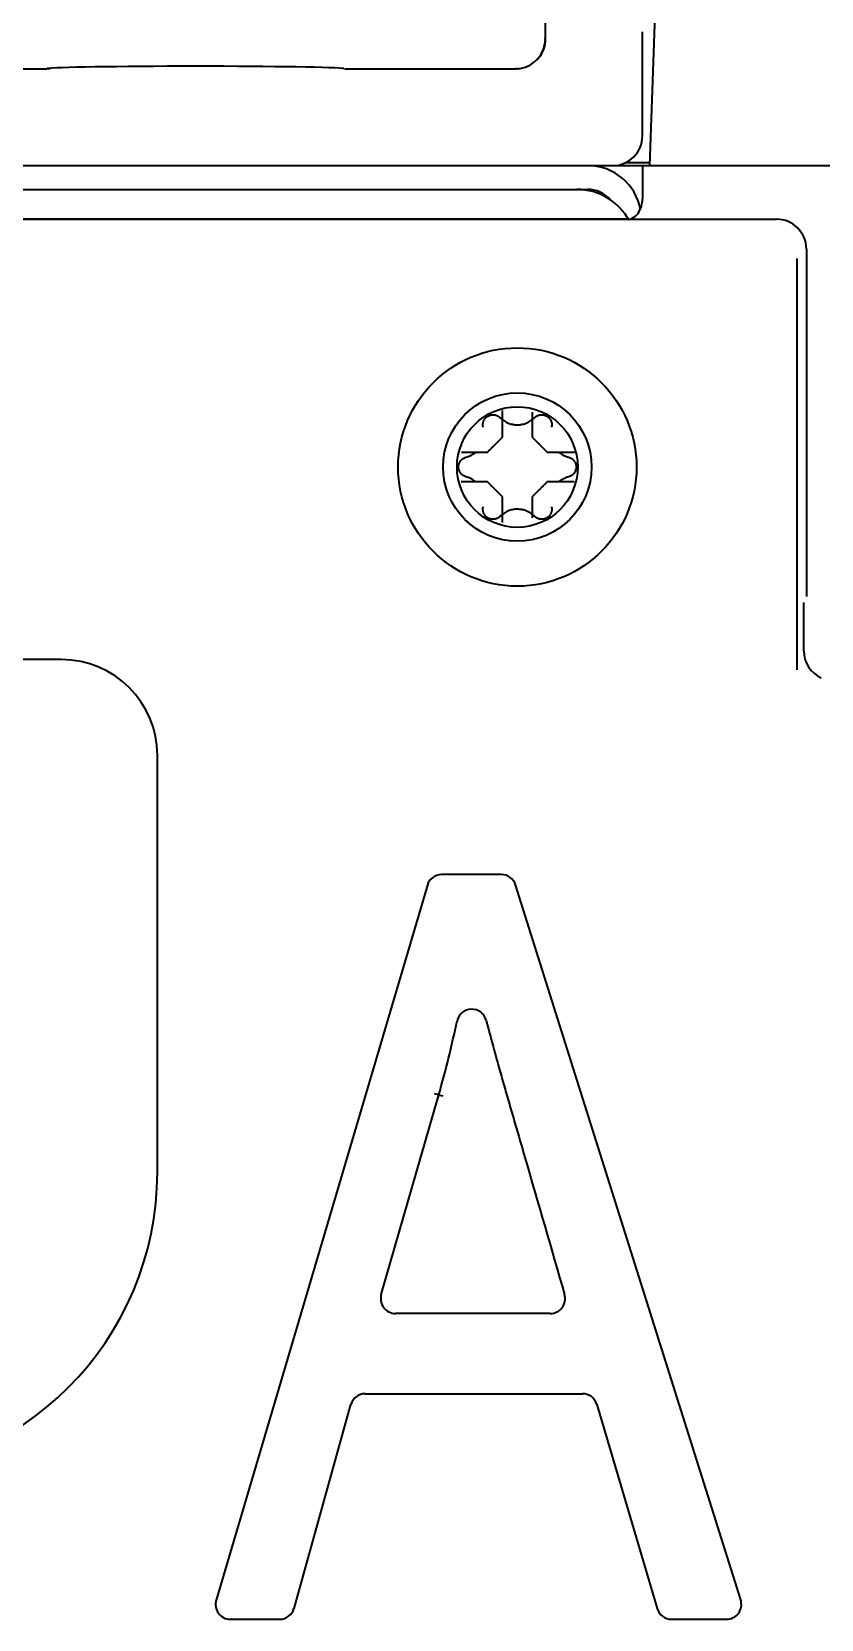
# Model space of a CAD drawing. Extents: x 53 to 4124, y 6244 to 10190.
# Drawn here: x 2254.3 to 2280.8, y 9971.6 to 10024.9 of the extents above; entities that cross this region are included whole.
import ezdxf

# ---------------------------------------------------------------- set-up
doc = ezdxf.new("R2010")
doc.units = 0
doc.header["$LTSCALE"] = 5
doc.layers.add('1', color=7, linetype='CONTINUOUS', true_color=0xffffff)
doc.layers.add('4', color=7, linetype='CONTINUOUS', true_color=0xffffff)

msp = doc.modelspace()

# ---------------------------------------------------------------- linework, layer by layer
at = {"layer": '1', "color": 7, "linetype": 'Continuous', "lineweight": 35}
for p, q in [((2271.523, 10024.659), (2271.523, 10033.246)), ((2274.775, 10021.393), (2274.775, 10024.888)), ((2238.772, 10023.646), (2254.779, 10023.646)), ((2254.779, 10023.646), (2254.877, 10023.655)), ((2254.794, 10023.649), (2254.892, 10023.659)), ((2254.877, 10023.655), (2254.892, 10023.659)), ((2264.774, 10023.646), (2270.539, 10023.646)), ((2271.226, 10023.939), (2271.234, 10023.947)), ((2217.246, 10020.393), (2272.939, 10020.393)), ((2272.939, 10020.393), (2273.775, 10020.393)), ((2274.775, 10020.393), (2903.775, 10020.393)), ((2274.775, 10020.393), (2274.775, 10019.281)), ((2217.246, 10019.593), (2272.939, 10019.593)), ((2217.246, 10019.591), (2272.575, 10019.591)), ((2258.572, 10019.593), (2258.572, 10019.591)), ((2260.984, 10019.591), (2260.984, 10019.593)), ((2267.975, 10019.593), (2267.975, 10019.591)), ((2220.275, 10018.593), (2279.276, 10018.593)), ((2274.275, 10018.593), (2220.275, 10018.593)), ((2279.96, 10017.278), (2279.96, 10003.465)), ((2280.275, 10017.594), (2280.275, 10005.928)), ((2280.187, 10004.105), (2280.187, 10005.73)), ((2280.188, 10004.105), (2280.188, 10005.73)), ((2280.188, 10004.105), (2280.187, 10004.105)), ((2255.275, 10003.811), (2252.684, 10003.811)), ((2258.493, 9986.593), (2258.493, 10000.593)), ((2270.04, 9996.593), (2268.035, 9996.593)), ((2267.555, 9996.235), (2260.465, 9972.235)), ((2278.071, 9972.243), (2270.517, 9996.243)), ((2266.01, 9982.496), (2267.937, 9989.194)), ((2271.68, 9981.858), (2266.49, 9981.858)), ((2265.472, 9979.166), (2272.76, 9979.166)), ((2263.079, 9971.959), (2264.991, 9978.8)), ((2273.239, 9978.808), (2275.271, 9971.951)), ((2260.944, 9971.593), (2262.597, 9971.593)), ((2275.75, 9971.593), (2277.594, 9971.593))]:
    msp.add_line(p, q, dxfattribs=at)
for radius in [4, 2.49, 2.025]:
    msp.add_circle((2270.575, 10010.275), radius, dxfattribs=at)
for centre, radius, start, end in [((2272.939, 10018.593), 1.8, 9.9672, 90), ((2272.575, 10017.591), 2, 28.9702, 90), ((2272.939, 10018.593), 1, 40.9654, 90), ((2255.275, 10000.593), 3.217, 0, 90), ((2268.035, 9996.093), 0.5, 90, 163.5407), ((2270.04, 9996.093), 0.5, 17.4703, 90), ((2269.044, 9991.574), 0.5, 14.7364, 167.899), ((2248.275, 9986.593), 10.217, 270, 0), ((2266.49, 9982.358), 0.5, 163.9457, 270), ((2271.68, 9982.358), 0.5, 270, 16.1636), ((2265.472, 9978.666), 0.5, 90, 164.3881), ((2272.76, 9978.666), 0.5, 16.5058, 90), ((2260.944, 9972.093), 0.5, 163.5407, 270), ((2262.597, 9972.093), 0.5, 270, 344.3881), ((2275.75, 9972.093), 0.5, 196.5058, 270), ((2277.594, 9972.093), 0.5, 270, 17.4703)]:
    msp.add_arc(centre, radius, start, end, dxfattribs=at)
for centre, major_axis, ratio, start_param, end_param in [((2270.516, 10024.643), (0.004, -1), 0.999695, 0.153653, 1.575159), ((2270.524, 10024.651), (0.71, -0.704), 0.999698, 0.000009, 0.789913), ((2266.524, 10024.652), (5, 0), 0.073693, 6.263672, 6.302699), ((2259.775, 10023.641), (5, 0), 0.017455, 0.087266, 3.054326), ((2273.775, 10021.393), (0.707, -0.707), 0.999695, 5.497939, 7.068431), ((2279.275, 10017.593), (0.708, 0.708), 0.998783, 5.498396, 7.067974), ((2281.189, 10004.107), (-0.709, -0.709), 0.997569, 5.498396, 6.644262), ((2267.793, 9989.235), (-0.144, 0.041), 0.003982, 3.141593, 4.712389), ((2268.081, 9989.152), (-0.144, 0.041), 0.003982, 4.712389, 6.283185)]:
    msp.add_ellipse(centre, major_axis=major_axis, ratio=ratio, start_param=start_param, end_param=end_param, dxfattribs=at)
for points, knots in [([(2271.234, 10023.947), (2271.311, 10024.026), (2271.437, 10024.207), (2271.531, 10024.473), (2271.516, 10024.631), (2271.509, 10024.672)], [0, 0, 0, 0, 0.402081, 0.848412, 1, 1, 1, 1]), ([(2270.579, 10023.646), (2270.585, 10023.647), (2270.591, 10023.647), (2270.605, 10023.648), (2270.613, 10023.648), (2270.629, 10023.65), (2270.637, 10023.651), (2270.65, 10023.652), (2270.655, 10023.653), (2270.664, 10023.654), (2270.669, 10023.655), (2270.674, 10023.656)], [0, 0, 0, 0, 0.25, 0.25, 0.5, 0.5, 0.75, 0.75, 0.875, 0.875, 1, 1, 1, 1]), ([(2274.275, 10018.593), (2274.341, 10018.593), (2274.406, 10018.612), (2274.527, 10018.682), (2274.583, 10018.735), (2274.675, 10018.864), (2274.712, 10018.942), (2274.762, 10019.107), (2274.775, 10019.195), (2274.775, 10019.281)], [0, 0, 0, 0, 0.25, 0.25, 0.5, 0.5, 0.75, 0.75, 1, 1, 1, 1]), ([(2269.431, 10011.608), (2269.426, 10011.625), (2269.42, 10011.661), (2269.419, 10011.697), (2269.421, 10011.724), (2269.422, 10011.733), (2269.424, 10011.751), (2269.426, 10011.76), (2269.432, 10011.787), (2269.437, 10011.804), (2269.448, 10011.83), (2269.452, 10011.838), (2269.46, 10011.855), (2269.465, 10011.863), (2269.479, 10011.886), (2269.49, 10011.901), (2269.508, 10011.922), (2269.515, 10011.929), (2269.528, 10011.942), (2269.535, 10011.948), (2269.556, 10011.966), (2269.571, 10011.976), (2269.595, 10011.99), (2269.604, 10011.995), (2269.62, 10012.003), (2269.629, 10012.006), (2269.655, 10012.016), (2269.673, 10012.021), (2269.7, 10012.026), (2269.709, 10012.028), (2269.728, 10012.03), (2269.737, 10012.031), (2269.756, 10012.031), (2269.765, 10012.031), (2269.783, 10012.03), (2269.792, 10012.029), (2269.82, 10012.025), (2269.837, 10012.022), (2269.864, 10012.013), (2269.872, 10012.01), (2269.889, 10012.004), (2269.898, 10012), (2269.922, 10011.988), (2269.938, 10011.979), (2269.96, 10011.963), (2269.967, 10011.957), (2269.981, 10011.945), (2269.987, 10011.939), (2269.994, 10011.933)], [0, 0, 0, 0, 0.0625, 0.125, 0.125, 0.15625, 0.15625, 0.1875, 0.1875, 0.25, 0.25, 0.28125, 0.28125, 0.3125, 0.3125, 0.375, 0.375, 0.40625, 0.40625, 0.4375, 0.4375, 0.5, 0.5, 0.53125, 0.53125, 0.5625, 0.5625, 0.625, 0.625, 0.65625, 0.65625, 0.6875, 0.6875, 0.71875, 0.71875, 0.75, 0.75, 0.8125, 0.8125, 0.84375, 0.84375, 0.875, 0.875, 0.9375, 0.9375, 0.96875, 0.96875, 1, 1, 1, 1]), ([(2269.994, 10011.933), (2270.032, 10011.895), (2270.073, 10011.861), (2270.139, 10011.817), (2270.161, 10011.803), (2270.197, 10011.784), (2270.209, 10011.778), (2270.233, 10011.767), (2270.246, 10011.761), (2270.308, 10011.735), (2270.359, 10011.719), (2270.425, 10011.706), (2270.439, 10011.704), (2270.466, 10011.7), (2270.479, 10011.698), (2270.52, 10011.694), (2270.548, 10011.692), (2270.63, 10011.692), (2270.684, 10011.698), (2270.763, 10011.714), (2270.79, 10011.72), (2270.829, 10011.732), (2270.842, 10011.737), (2270.867, 10011.746), (2270.88, 10011.751), (2270.942, 10011.776), (2270.989, 10011.802), (2271.055, 10011.846), (2271.077, 10011.862), (2271.118, 10011.896), (2271.138, 10011.914), (2271.157, 10011.933)], [0, 0, 0, 0, 0.125, 0.125, 0.1875, 0.1875, 0.21875, 0.21875, 0.25, 0.25, 0.375, 0.375, 0.40625, 0.40625, 0.4375, 0.4375, 0.5, 0.5, 0.625, 0.625, 0.6875, 0.6875, 0.71875, 0.71875, 0.75, 0.75, 0.875, 0.875, 0.9375, 0.9375, 1, 1, 1, 1]), ([(2270.075, 10011.275), (2270.075, 10011.33), (2270.075, 10011.438), (2270.075, 10011.599), (2270.075, 10011.758), (2270.075, 10011.914), (2270.075, 10012.049), (2270.075, 10012.135), (2270.075, 10012.171)], [0, 0, 0, 0, 0.176379, 0.352757, 0.529136, 0.705514, 0.881893, 1, 1, 1, 1]), ([(2271.075, 10012.115), (2271.075, 10012.059), (2271.075, 10012.003), (2271.075, 10011.838), (2271.075, 10011.728), (2271.075, 10011.504), (2271.075, 10011.391), (2271.075, 10011.275)], [0, 0, 0, 0, 0.207293, 0.207293, 0.603646, 0.603646, 1, 1, 1, 1]), ([(2271.157, 10011.933), (2271.17, 10011.946), (2271.197, 10011.969), (2271.228, 10011.988), (2271.253, 10012), (2271.261, 10012.004), (2271.278, 10012.01), (2271.287, 10012.013), (2271.313, 10012.021), (2271.331, 10012.025), (2271.358, 10012.029), (2271.367, 10012.03), (2271.386, 10012.031), (2271.395, 10012.031), (2271.422, 10012.03), (2271.441, 10012.028), (2271.468, 10012.023), (2271.477, 10012.021), (2271.495, 10012.016), (2271.504, 10012.013), (2271.53, 10012.003), (2271.546, 10011.995), (2271.57, 10011.981), (2271.578, 10011.976), (2271.594, 10011.966), (2271.601, 10011.96), (2271.623, 10011.943), (2271.636, 10011.93), (2271.654, 10011.909), (2271.66, 10011.902), (2271.671, 10011.887), (2271.676, 10011.879), (2271.691, 10011.856), (2271.699, 10011.839), (2271.709, 10011.814), (2271.713, 10011.805), (2271.718, 10011.787), (2271.72, 10011.779), (2271.727, 10011.752), (2271.729, 10011.734), (2271.731, 10011.707), (2271.731, 10011.698), (2271.731, 10011.679), (2271.73, 10011.67), (2271.728, 10011.643), (2271.724, 10011.625), (2271.72, 10011.608)], [0, 0, 0, 0, 0.0625, 0.125, 0.125, 0.15625, 0.15625, 0.1875, 0.1875, 0.25, 0.25, 0.28125, 0.28125, 0.3125, 0.3125, 0.375, 0.375, 0.40625, 0.40625, 0.4375, 0.4375, 0.5, 0.5, 0.53125, 0.53125, 0.5625, 0.5625, 0.625, 0.625, 0.65625, 0.65625, 0.6875, 0.6875, 0.75, 0.75, 0.78125, 0.78125, 0.8125, 0.8125, 0.875, 0.875, 0.90625, 0.90625, 0.9375, 0.9375, 1, 1, 1, 1]), ([(2268.849, 10009.95), (2268.832, 10009.955), (2268.798, 10009.967), (2268.766, 10009.985), (2268.743, 10010), (2268.736, 10010.005), (2268.721, 10010.017), (2268.715, 10010.023), (2268.695, 10010.041), (2268.682, 10010.055), (2268.665, 10010.076), (2268.66, 10010.084), (2268.65, 10010.099), (2268.645, 10010.107), (2268.632, 10010.132), (2268.625, 10010.148), (2268.616, 10010.175), (2268.613, 10010.184), (2268.608, 10010.202), (2268.606, 10010.211), (2268.602, 10010.238), (2268.6, 10010.257), (2268.6, 10010.284), (2268.601, 10010.294), (2268.602, 10010.312), (2268.603, 10010.322), (2268.608, 10010.349), (2268.612, 10010.367), (2268.621, 10010.393), (2268.625, 10010.402), (2268.632, 10010.419), (2268.636, 10010.427), (2268.649, 10010.451), (2268.659, 10010.467), (2268.676, 10010.489), (2268.682, 10010.496), (2268.695, 10010.509), (2268.701, 10010.516), (2268.721, 10010.534), (2268.735, 10010.546), (2268.758, 10010.561), (2268.766, 10010.566), (2268.782, 10010.574), (2268.79, 10010.579), (2268.815, 10010.59), (2268.832, 10010.596), (2268.849, 10010.601)], [0, 0, 0, 0, 0.0625, 0.125, 0.125, 0.15625, 0.15625, 0.1875, 0.1875, 0.25, 0.25, 0.28125, 0.28125, 0.3125, 0.3125, 0.375, 0.375, 0.40625, 0.40625, 0.4375, 0.4375, 0.5, 0.5, 0.53125, 0.53125, 0.5625, 0.5625, 0.625, 0.625, 0.65625, 0.65625, 0.6875, 0.6875, 0.75, 0.75, 0.78125, 0.78125, 0.8125, 0.8125, 0.875, 0.875, 0.90625, 0.90625, 0.9375, 0.9375, 1, 1, 1, 1]), ([(2268.7, 10010.775), (2268.767, 10010.775), (2268.836, 10010.775), (2269.013, 10010.775), (2269.123, 10010.775), (2269.346, 10010.775), (2269.46, 10010.775), (2269.575, 10010.775)], [0, 0, 0, 0, 0.241257, 0.241257, 0.620628, 0.620628, 1, 1, 1, 1]), ([(2268.849, 10010.601), (2268.901, 10010.614), (2268.95, 10010.633), (2269.022, 10010.668), (2269.045, 10010.681), (2269.08, 10010.702), (2269.091, 10010.71), (2269.113, 10010.725), (2269.124, 10010.733), (2269.146, 10010.75), (2269.157, 10010.758), (2269.167, 10010.767)], [0, 0, 0, 0, 0.4426, 0.4426, 0.6639, 0.6639, 0.77455, 0.77455, 0.885201, 0.885201, 1, 1, 1, 1]), ([(2271.575, 10010.775), (2271.63, 10010.775), (2271.738, 10010.775), (2271.899, 10010.775), (2272.058, 10010.775), (2272.213, 10010.775), (2272.357, 10010.775), (2272.454, 10010.775), (2272.499, 10010.775)], [0, 0, 0, 0, 0.17105, 0.3421, 0.513149, 0.684199, 0.855249, 1, 1, 1, 1]), ([(2271.983, 10010.768), (2271.993, 10010.759), (2272.025, 10010.733), (2272.058, 10010.71), (2272.093, 10010.689), (2272.104, 10010.682), (2272.128, 10010.669), (2272.14, 10010.663), (2272.2, 10010.633), (2272.249, 10010.615), (2272.301, 10010.601)], [0, 0, 0, 0, 0.11426, 0.335695, 0.335695, 0.446413, 0.446413, 0.55713, 0.55713, 1, 1, 1, 1]), ([(2272.301, 10010.601), (2272.319, 10010.596), (2272.353, 10010.584), (2272.384, 10010.566), (2272.407, 10010.551), (2272.415, 10010.546), (2272.429, 10010.534), (2272.436, 10010.528), (2272.456, 10010.51), (2272.468, 10010.496), (2272.485, 10010.475), (2272.491, 10010.467), (2272.501, 10010.452), (2272.505, 10010.444), (2272.518, 10010.419), (2272.526, 10010.403), (2272.535, 10010.376), (2272.538, 10010.367), (2272.542, 10010.349), (2272.544, 10010.34), (2272.549, 10010.313), (2272.55, 10010.295), (2272.55, 10010.267), (2272.55, 10010.257), (2272.548, 10010.239), (2272.547, 10010.23), (2272.543, 10010.202), (2272.538, 10010.184), (2272.529, 10010.158), (2272.526, 10010.149), (2272.518, 10010.132), (2272.514, 10010.124), (2272.501, 10010.1), (2272.491, 10010.084), (2272.474, 10010.062), (2272.469, 10010.055), (2272.456, 10010.042), (2272.45, 10010.035), (2272.43, 10010.017), (2272.415, 10010.005), (2272.393, 10009.99), (2272.385, 10009.985), (2272.369, 10009.977), (2272.361, 10009.973), (2272.336, 10009.961), (2272.319, 10009.955), (2272.301, 10009.95)], [0, 0, 0, 0, 0.0625, 0.125, 0.125, 0.15625, 0.15625, 0.1875, 0.1875, 0.25, 0.25, 0.28125, 0.28125, 0.3125, 0.3125, 0.375, 0.375, 0.40625, 0.40625, 0.4375, 0.4375, 0.5, 0.5, 0.53125, 0.53125, 0.5625, 0.5625, 0.625, 0.625, 0.65625, 0.65625, 0.6875, 0.6875, 0.75, 0.75, 0.78125, 0.78125, 0.8125, 0.8125, 0.875, 0.875, 0.90625, 0.90625, 0.9375, 0.9375, 1, 1, 1, 1]), ([(2269.575, 10009.775), (2269.521, 10009.775), (2269.413, 10009.775), (2269.251, 10009.775), (2269.092, 10009.775), (2268.937, 10009.775), (2268.805, 10009.775), (2268.721, 10009.775), (2268.688, 10009.775)], [0, 0, 0, 0, 0.177991, 0.355983, 0.533974, 0.711965, 0.889957, 1, 1, 1, 1]), ([(2269.168, 10009.783), (2269.157, 10009.792), (2269.125, 10009.818), (2269.092, 10009.841), (2269.058, 10009.862), (2269.046, 10009.869), (2269.022, 10009.882), (2269.011, 10009.888), (2268.951, 10009.918), (2268.901, 10009.936), (2268.849, 10009.95)], [0, 0, 0, 0, 0.114897, 0.336173, 0.336173, 0.446811, 0.446811, 0.557449, 0.557449, 1, 1, 1, 1]), ([(2272.482, 10009.775), (2272.404, 10009.775), (2272.326, 10009.775), (2272.138, 10009.775), (2272.028, 10009.775), (2271.804, 10009.775), (2271.691, 10009.775), (2271.575, 10009.775)], [0, 0, 0, 0, 0.268822, 0.268822, 0.634411, 0.634411, 1, 1, 1, 1]), ([(2272.301, 10009.95), (2272.25, 10009.936), (2272.2, 10009.918), (2272.129, 10009.883), (2272.105, 10009.87), (2272.071, 10009.849), (2272.06, 10009.841), (2272.037, 10009.826), (2272.027, 10009.818), (2272.005, 10009.801), (2271.994, 10009.793), (2271.983, 10009.784)], [0, 0, 0, 0, 0.442502, 0.442502, 0.663754, 0.663754, 0.774379, 0.774379, 0.885005, 0.885005, 1, 1, 1, 1]), ([(2270.075, 10008.417), (2270.075, 10008.479), (2270.075, 10008.542), (2270.075, 10008.713), (2270.075, 10008.823), (2270.075, 10009.047), (2270.075, 10009.16), (2270.075, 10009.275)], [0, 0, 0, 0, 0.225482, 0.225482, 0.612741, 0.612741, 1, 1, 1, 1]), ([(2271.075, 10009.275), (2271.075, 10009.221), (2271.075, 10009.113), (2271.075, 10008.952), (2271.075, 10008.793), (2271.075, 10008.664), (2271.075, 10008.589), (2271.075, 10008.564)], [0, 0, 0, 0, 0.223221, 0.446441, 0.669662, 0.892882, 1, 1, 1, 1]), ([(2269.994, 10008.618), (2269.981, 10008.605), (2269.953, 10008.582), (2269.922, 10008.563), (2269.898, 10008.551), (2269.89, 10008.547), (2269.873, 10008.541), (2269.864, 10008.538), (2269.838, 10008.53), (2269.82, 10008.526), (2269.784, 10008.521), (2269.765, 10008.52), (2269.728, 10008.521), (2269.71, 10008.523), (2269.682, 10008.528), (2269.674, 10008.53), (2269.656, 10008.535), (2269.647, 10008.538), (2269.621, 10008.548), (2269.604, 10008.556), (2269.58, 10008.57), (2269.572, 10008.575), (2269.557, 10008.585), (2269.549, 10008.591), (2269.528, 10008.609), (2269.515, 10008.621), (2269.496, 10008.642), (2269.491, 10008.649), (2269.48, 10008.664), (2269.474, 10008.672), (2269.46, 10008.696), (2269.452, 10008.712), (2269.441, 10008.737), (2269.438, 10008.746), (2269.432, 10008.763), (2269.43, 10008.772), (2269.424, 10008.799), (2269.421, 10008.817), (2269.42, 10008.844), (2269.419, 10008.853), (2269.42, 10008.872), (2269.42, 10008.881), (2269.423, 10008.908), (2269.426, 10008.926), (2269.431, 10008.943)], [0, 0, 0, 0, 0.0625, 0.125, 0.125, 0.15625, 0.15625, 0.1875, 0.1875, 0.25, 0.25, 0.3125, 0.3125, 0.375, 0.375, 0.40625, 0.40625, 0.4375, 0.4375, 0.5, 0.5, 0.53125, 0.53125, 0.5625, 0.5625, 0.625, 0.625, 0.65625, 0.65625, 0.6875, 0.6875, 0.75, 0.75, 0.78125, 0.78125, 0.8125, 0.8125, 0.875, 0.875, 0.90625, 0.90625, 0.9375, 0.9375, 1, 1, 1, 1]), ([(2271.156, 10008.618), (2271.119, 10008.656), (2271.078, 10008.69), (2271.012, 10008.734), (2270.989, 10008.748), (2270.942, 10008.773), (2270.917, 10008.785), (2270.843, 10008.816), (2270.791, 10008.832), (2270.725, 10008.845), (2270.712, 10008.847), (2270.685, 10008.851), (2270.671, 10008.853), (2270.63, 10008.857), (2270.603, 10008.859), (2270.52, 10008.859), (2270.467, 10008.853), (2270.387, 10008.837), (2270.361, 10008.831), (2270.322, 10008.819), (2270.309, 10008.814), (2270.284, 10008.805), (2270.271, 10008.8), (2270.209, 10008.775), (2270.162, 10008.749), (2270.095, 10008.705), (2270.074, 10008.689), (2270.032, 10008.655), (2270.013, 10008.637), (2269.994, 10008.618)], [0, 0, 0, 0, 0.125, 0.125, 0.1875, 0.1875, 0.25, 0.25, 0.375, 0.375, 0.40625, 0.40625, 0.4375, 0.4375, 0.5, 0.5, 0.625, 0.625, 0.6875, 0.6875, 0.71875, 0.71875, 0.75, 0.75, 0.875, 0.875, 0.9375, 0.9375, 1, 1, 1, 1]), ([(2271.72, 10008.944), (2271.724, 10008.926), (2271.731, 10008.891), (2271.732, 10008.854), (2271.73, 10008.827), (2271.729, 10008.818), (2271.726, 10008.8), (2271.725, 10008.791), (2271.719, 10008.764), (2271.713, 10008.747), (2271.703, 10008.721), (2271.699, 10008.713), (2271.691, 10008.696), (2271.686, 10008.688), (2271.672, 10008.665), (2271.661, 10008.65), (2271.642, 10008.629), (2271.636, 10008.622), (2271.623, 10008.609), (2271.616, 10008.603), (2271.594, 10008.585), (2271.579, 10008.575), (2271.555, 10008.561), (2271.547, 10008.556), (2271.53, 10008.548), (2271.521, 10008.545), (2271.496, 10008.535), (2271.478, 10008.53), (2271.45, 10008.525), (2271.441, 10008.523), (2271.423, 10008.521), (2271.413, 10008.52), (2271.395, 10008.52), (2271.386, 10008.52), (2271.367, 10008.521), (2271.358, 10008.522), (2271.331, 10008.526), (2271.313, 10008.529), (2271.287, 10008.538), (2271.278, 10008.541), (2271.261, 10008.547), (2271.253, 10008.551), (2271.228, 10008.563), (2271.213, 10008.573), (2271.191, 10008.588), (2271.183, 10008.594), (2271.17, 10008.606), (2271.163, 10008.612), (2271.156, 10008.618)], [0, 0, 0, 0, 0.0625, 0.125, 0.125, 0.15625, 0.15625, 0.1875, 0.1875, 0.25, 0.25, 0.28125, 0.28125, 0.3125, 0.3125, 0.375, 0.375, 0.40625, 0.40625, 0.4375, 0.4375, 0.5, 0.5, 0.53125, 0.53125, 0.5625, 0.5625, 0.625, 0.625, 0.65625, 0.65625, 0.6875, 0.6875, 0.71875, 0.71875, 0.75, 0.75, 0.8125, 0.8125, 0.84375, 0.84375, 0.875, 0.875, 0.9375, 0.9375, 0.96875, 0.96875, 1, 1, 1, 1]), ([(2267.937, 9989.194), (2268.053, 9989.604), (2268.163, 9990.017), (2268.369, 9990.845), (2268.465, 9991.261), (2268.555, 9991.679)], [0, 0, 0, 0, 0.5, 0.5, 1, 1, 1, 1]), ([(2269.527, 9991.701), (2269.629, 9991.315), (2269.733, 9990.93), (2269.945, 9990.161), (2270.053, 9989.777), (2270.217, 9989.202), (2270.273, 9989.01), (2270.384, 9988.627), (2270.439, 9988.436), (2270.606, 9987.861), (2271.161, 9985.945), (2271.716, 9984.03), (2272.161, 9982.497)], [0, 0, 0, 0, 0.125, 0.125, 0.25, 0.25, 0.3125, 0.3125, 0.375, 0.375, 0.5, 1, 1, 1, 1])]:
    msp.add_open_spline(points, degree=3, knots=knots, dxfattribs=at)
for points in [[(2270.579, 10023.646), (2270.557, 10023.646), (2270.536, 10023.645), (2270.514, 10023.646)], [(2269.575, 10010.775), (2269.599, 10010.799), (2269.646, 10010.847), (2269.718, 10010.918), (2269.789, 10010.99), (2269.861, 10011.061), (2269.932, 10011.132), (2270.004, 10011.204), (2270.051, 10011.252), (2270.075, 10011.275)], [(2271.075, 10011.275), (2271.101, 10011.249), (2271.153, 10011.198), (2271.226, 10011.124), (2271.298, 10011.053), (2271.368, 10010.983), (2271.437, 10010.913), (2271.506, 10010.845), (2271.552, 10010.798), (2271.575, 10010.775)], [(2270.075, 10009.275), (2270.049, 10009.302), (2269.998, 10009.353), (2269.924, 10009.427), (2269.853, 10009.498), (2269.782, 10009.568), (2269.713, 10009.638), (2269.644, 10009.706), (2269.598, 10009.752), (2269.575, 10009.775)], [(2271.575, 10009.775), (2271.552, 10009.752), (2271.504, 10009.704), (2271.433, 10009.633), (2271.361, 10009.561), (2271.29, 10009.49), (2271.218, 10009.419), (2271.147, 10009.347), (2271.099, 10009.299), (2271.075, 10009.275)]]:
    msp.add_open_spline(points, degree=3, dxfattribs=at)
at = {"layer": '4', "color": 7, "linetype": 'Continuous', "lineweight": 35}
for p, q in [((2275.025, 10020.393), (2276.049, 10049.707)), ((2275.029, 10020.485), (2274.193, 10020.485))]:
    msp.add_line(p, q, dxfattribs=at)
msp.add_open_spline([(2272.941, 10020.393), (2274.775, 10020.393)], degree=1, dxfattribs=at)

doc.saveas('drawing.dxf')
